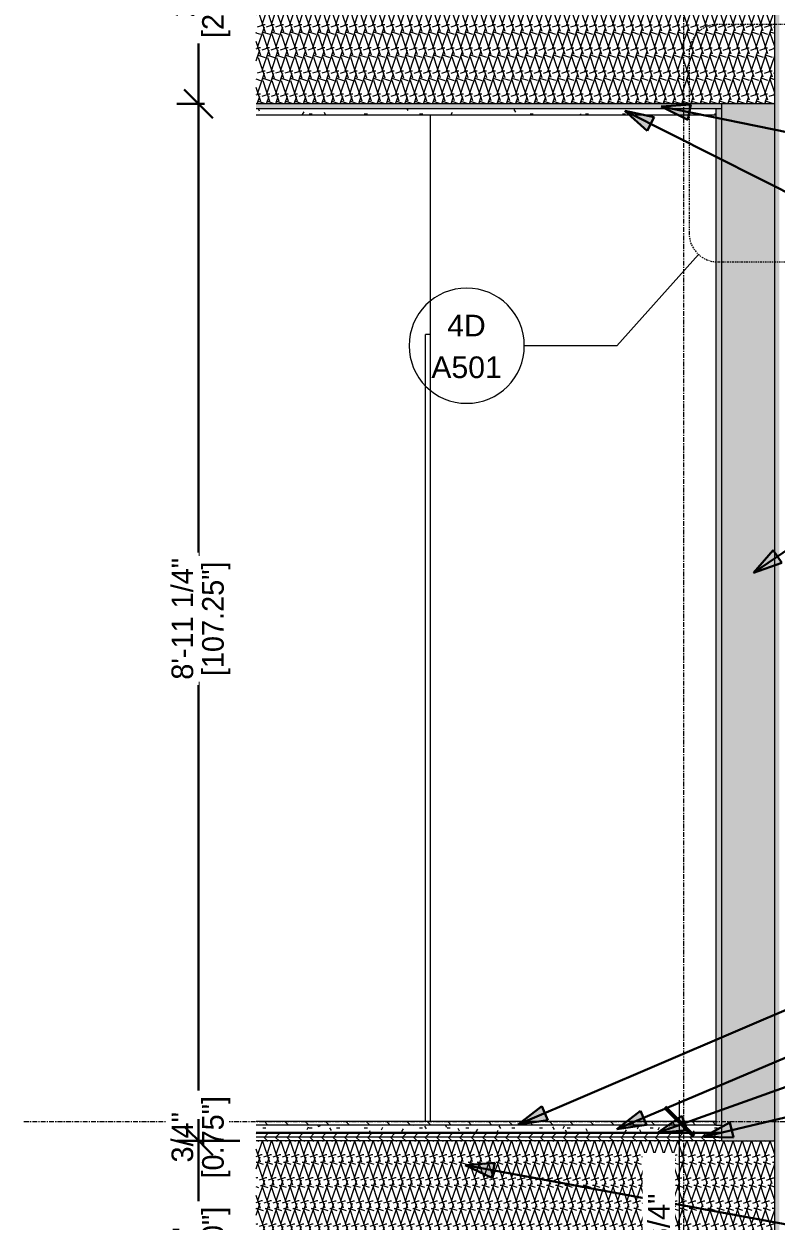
# Model space of a CAD drawing. Header units: inches. Extents: x 9847 to 10833, y -183 to 465.
# Drawn here: x 10427.7 to 10506, y 125.6 to 250.3 of the extents above; entities that cross this region are included whole.
import ezdxf

# ---------------------------------------------------------------- set-up
doc = ezdxf.new("R2010")
doc.units = ezdxf.units.IN
doc.header["$MEASUREMENT"] = 0
doc.linetypes.add('Dash Dot 3_16_', pattern=[0.3125, 0.1875, -0.0625, 0, -0.0625])
doc.linetypes.add('Grid Line 1_2_', pattern=[0.875, 0.5, -0.125, 0.125, -0.125])
for name, color, linetype, lineweight in [('0-4', 90, 'Continuous', 5), ('0-7', 253, 'Continuous', 9), ('A-ANNO-DIMS', 211, 'Continuous', 9), ('A-ANNO-DIMS-1', 211, 'Continuous', 30), ('A-ANNO-DIMS-24', 211, 'Continuous', 9), ('A-ANNO-SYMB', 150, 'Continuous', 9), ('A-ANNO-SYMB-1', 150, 'Dash Dot 3_16_', 9), ('A-DOOR-FRAM-4', 253, 'Continuous', 9), ('A-FLOR-3', 192, 'Continuous', 9), ('A-FLOR-5', 251, 'Continuous', 5), ('A-FLOR-7', 135, 'Continuous', 5), ('A-FLOR-LEVL-1', 51, 'Grid Line 1_2_', 9), ('A-FLOR-MCUT-1', 51, 'Continuous', 9), ('A-FLOR-PATT-1', 252, 'Continuous', 9), ('A-WALL-5', 113, 'Continuous', 9), ('A-WALL-PATT-2', 252, 'Continuous', 9), ('G-ANNO-TEXT', 231, 'Continuous', 30), ('I-WALL-3', 9, 'Continuous', 9), ('S-GRID-1', 1, 'Grid Line 1_2_', 9)]:
    doc.layers.add(name, color=color, linetype=linetype, lineweight=lineweight)
doc.styles.add('Arial', font='arial.ttf', dxfattribs={"height": 2.25})
doc.styles.add('Century Gothic', font='ufonts.com_century-gothic.ttf', dxfattribs={"height": 2.25})
doc.dimstyles.new('OD__1_16__Tol__', dxfattribs={"dimscale": 12, "dimtxt": 2.349379, "dimasz": 0.25, "dimexe": 0.1875, "dimexo": 0.125, "dimgap": 0.03125, "dimtad": 1, "dimdec": 4, "dimrnd": 0.0625, "dimzin": 3, "dimdsep": 46, "dimlunit": 4, "dimtxsty": 'Century Gothic', "dimblk1": 'OBLIQUE', "dimblk2": 'OBLIQUE', "dimsah": 1, "dimcen": 0.09, "dimdle": 0.1875, "dimazin": 0, "dimtfac": 1, "dimtdec": 4, "dimtix": 1, "dimtmove": 0, "dimatfit": 3, "dimfxl": 1, "dimtvp": 1, "dimtfill": 1, "dimfrac": 2, "dimtolj": 1, "dimtzin": 0, "dimlwd": 30, "dimlwe": 30, "dimarcsym": 2})
doc.dimstyles.new('OD__1_4__Tol__', dxfattribs={"dimscale": 12, "dimtxt": 2.349379, "dimasz": 0.25, "dimexe": 0.1875, "dimexo": 0.125, "dimgap": 0.03125, "dimtad": 1, "dimrnd": 0.25, "dimzin": 1, "dimdsep": 46, "dimlunit": 4, "dimtxsty": 'Century Gothic', "dimblk1": 'OBLIQUE', "dimblk2": 'OBLIQUE', "dimsah": 1, "dimcen": 0.09, "dimdle": 0.1875, "dimazin": 0, "dimtfac": 1, "dimtdec": 4, "dimtix": 1, "dimtmove": 0, "dimatfit": 3, "dimfxl": 1, "dimtvp": 1, "dimtfill": 1, "dimfrac": 2, "dimtolj": 1, "dimtzin": 0, "dimarcsym": 2})
pattern_1 = [(161.57, (11429.027, 72.12), (-0.96038369, -0.00039918), [0, -6.83, 0.758, 0]), (18.43, (11428.787, 72.12), (-0.96038369, 0.00039918), [0, -6.83, 0.758, 0]), (108.43, (11429.027, 72.12), (0.47951018, -2.4005264), [2.276, -5.312]), (71.57, (11428.787, 72.12), (0.47951018, 2.4005264), [2.276, -5.312])]
pattern_2 = [(0, (11428.907, 72), (0, 1.2), []), (315, (11428.907, 72), (1.1992531, 0), [1.696, -1.696]), (45, (11428.907, 72), (1.1992531, 0), [1.696, -1.696])]
pattern_3 = [(0, (11428.907, 72), (7.68, 1.92), [0.317, -5.443, 0.317, -5.443, -30.72]), (0, (11428.907, 72), (7.68, 1.92), [-11.52, 0.317, -11.203, 0.317, -5.443, -13.44]), (0, (11428.907, 72), (7.68, 1.92), [-28.8, 0.317, -3.523, 0.317, -9.283]), (120, (11431.787, 72.96), (-5.5027688, 5.691075), [0.317, -5.443, 0.317, -5.443, -30.72]), (120, (11431.787, 72.96), (-5.5027688, 5.691075), [-11.52, 0.317, -11.203, 0.317, -5.443, -13.44]), (120, (11431.787, 72.96), (-5.5027688, 5.691075), [-28.8, 0.317, -3.523, 0.317, -9.283]), (240, (11432.747, 76.8), (-2.1772312, -7.611075), [0.317, -5.443, 0.317, -5.443, -30.72]), (240, (11432.747, 76.8), (-2.1772312, -7.611075), [-11.52, 0.317, -11.203, 0.317, -5.443, -13.44]), (240, (11432.747, 76.8), (-2.1772312, -7.611075), [-28.8, 0.317, -3.523, 0.317, -9.283])]

# ---------------------------------------------------------------- blocks, each defined once
blk = doc.blocks.new('SWING - SINGLE - FLUSH - SWING - 34_ x 80_ - WITH ACOUSTICAL SEAL-3983847-WALL SECTION - COURTYARD - WEST WALL - AT BALCONY')
at = {"layer": 'A-DOOR-FRAM-4'}
for p in [(10812.26, 136), (10812.76, 218)]:
    blk.add_line(p, (10812.26, 218), dxfattribs=at)
blk = doc.blocks.new('CTR - 1st Phase - Unit Layouts_rvt-4-WALL SECTION - COURTYARD - WEST WALL - AT BALCONY')
at = {"layer": 'I-WALL-3'}
blk.add_line((10812.76, 240.87), (10812.76, 136), dxfattribs=at)
at = {"layer": '0-7'}
blk.add_blockref('SWING - SINGLE - FLUSH - SWING - 34_ x 80_ - WITH ACOUSTICAL SEAL-3983847-WALL SECTION - COURTYARD - WEST WALL - AT BALCONY', (0, 0), dxfattribs=at)
blk = doc.blocks.new('DIMBLOCK3-WALL SECTION - COURTYARD - WEST WALL - AT BALCONY')
at = {"layer": 'A-ANNO-DIMS-24', "lineweight": 50}
for p, q in [((10495.96, 136), (10494.46, 137.5)), ((10495.96, 136), (10497.46, 134.5)), ((10495.96, 109.25), (10494.46, 110.75)), ((10495.96, 109.25), (10497.46, 107.75))]:
    blk.add_line(p, q, dxfattribs=at)
at = {"layer": 'A-ANNO-DIMS-24'}
for p, q in [((10495.96, 138.25), (10495.96, 107)), ((10496.58, 136), (10493.71, 136)), ((10495.96, 136), (10496.58, 136)), ((10496.58, 109.25), (10493.71, 109.25)), ((10495.96, 109.25), (10496.58, 109.25))]:
    blk.add_line(p, q, dxfattribs=at)
at = {"layer": 'A-ANNO-DIMS-24', "color": 0, "insert": (10492.7, 115.82), "char_height": 2.25, "width": 16.3338, "attachment_point": 1, "rotation": 90, "line_spacing_factor": 0.984502, "style": 'Century Gothic', "bg_fill": 3, "box_fill_scale": 1.25, "bg_fill_color": 256, "bg_fill_true_color": 13158600, "bg_fill_transparency": 0}
blk.add_mtext('2\' - 2 3/4"', dxfattribs=at)
blk = doc.blocks.new('_Oblique')
at = {"color": 0, "linetype": 'ByBlock', "lineweight": -2}
blk.add_line((-0.5, -0.5), (0.5, 0.5), dxfattribs=at)
blk = doc.blocks.new('Section - Callout Head-565430-WALL SECTION - COURTYARD - WEST WALL - AT BALCONY')
at = {"layer": 'A-ANNO-SYMB'}
for start, end in [(0, 180), (180, 360)]:
    blk.add_arc((10814.9, 258.85), 6, start, end, dxfattribs=at)
at = {"layer": 'A-ANNO-SYMB', "insert": (10903.87, 260.26), "char_height": 2.25, "width": 3.8632, "attachment_point": 1, "style": 'Century Gothic'}
blk.add_mtext('---', dxfattribs=at)
blk = doc.blocks.new('DIMBLOCK9-WALL SECTION - COURTYARD - WEST WALL - AT BALCONY')
at = {"layer": 'A-ANNO-DIMS-1', "color": 0, "lineweight": 30, "transparency": 16777216}
for p, q in [((10445.89, 268.25), (10445.89, 239.75)), ((10450.2, 266), (10443.64, 266)), ((10446.51, 242), (10443.64, 242))]:
    blk.add_line(p, q, dxfattribs=at)
at = {"layer": 'Defpoints', "color": 0, "transparency": 16777216}
for p in [(10451.7, 266), (10445.89, 242), (10448.01, 242)]:
    blk.add_point(p, dxfattribs=at)
at = {"layer": 'A-ANNO-DIMS-1', "color": 0, "lineweight": 30, "transparency": 16777216, "xscale": 3, "yscale": 3, "zscale": 3}
for p, rotation in [((10445.89, 266), 90), ((10445.89, 242), 270)]:
    blk.add_blockref('_Oblique', p, dxfattribs=dict(at, rotation=rotation))
at = {"layer": 'A-ANNO-DIMS-1', "color": 0, "transparency": 16777216, "insert": (10444.33, 254), "char_height": 2.25, "attachment_point": 5, "rotation": 90, "style": 'Century Gothic', "bg_fill": 3, "box_fill_scale": 1.25, "bg_fill_color": 256, "bg_fill_true_color": 13158600, "bg_fill_transparency": 0}
blk.add_mtext('\\A1;2\'-0"', dxfattribs=at)
at = {"layer": 'A-ANNO-DIMS-1', "color": 0, "transparency": 16777216, "insert": (10447.72, 254), "char_height": 2.25, "attachment_point": 5, "rotation": 90, "style": 'Century Gothic', "bg_fill": 3, "box_fill_scale": 1.25, "bg_fill_color": 256, "bg_fill_true_color": 13158600, "bg_fill_transparency": 0}
blk.add_mtext('\\A1;[24.00"]', dxfattribs=at)
blk = doc.blocks.new('DIMBLOCK10-WALL SECTION - COURTYARD - WEST WALL - AT BALCONY')
at = {"layer": 'A-ANNO-DIMS-1', "color": 0, "lineweight": 30, "transparency": 16777216}
for p, q in [((10445.89, 244.25), (10445.89, 132.5)), ((10446.51, 242), (10443.64, 242)), ((10446.51, 134.75), (10443.64, 134.75))]:
    blk.add_line(p, q, dxfattribs=at)
at = {"layer": 'Defpoints', "color": 0, "transparency": 16777216}
for p in [(10448.01, 242), (10445.89, 134.75), (10448.01, 134.75)]:
    blk.add_point(p, dxfattribs=at)
at = {"layer": 'A-ANNO-DIMS-1', "color": 0, "lineweight": 30, "transparency": 16777216, "xscale": 3, "yscale": 3, "zscale": 3}
for p, rotation in [((10445.89, 242), 90), ((10445.89, 134.75), 270)]:
    blk.add_blockref('_Oblique', p, dxfattribs=dict(at, rotation=rotation))
at = {"layer": 'A-ANNO-DIMS-1', "color": 0, "transparency": 16777216, "insert": (10444.21, 188.37), "char_height": 2.25, "attachment_point": 5, "rotation": 90, "style": 'Century Gothic', "bg_fill": 3, "box_fill_scale": 1.25, "bg_fill_color": 256, "bg_fill_true_color": 13158600, "bg_fill_transparency": 0}
blk.add_mtext('\\A1;8\'-11 1/4"', dxfattribs=at)
at = {"layer": 'A-ANNO-DIMS-1', "color": 0, "transparency": 16777216, "insert": (10447.72, 188.37), "char_height": 2.25, "attachment_point": 5, "rotation": 90, "style": 'Century Gothic', "bg_fill": 3, "box_fill_scale": 1.25, "bg_fill_color": 256, "bg_fill_true_color": 13158600, "bg_fill_transparency": 0}
blk.add_mtext('\\A1;[107.25"]', dxfattribs=at)
blk = doc.blocks.new('DIMBLOCK11-WALL SECTION - COURTYARD - WEST WALL - AT BALCONY')
at = {"layer": 'A-ANNO-DIMS-1', "color": 0, "lineweight": 30, "transparency": 16777216}
for p, q in [((10445.89, 134.75), (10445.89, 137.75)), ((10446.51, 134.75), (10443.64, 134.75)), ((10445.89, 134.75), (10445.89, 134)), ((10450.2, 134), (10443.64, 134)), ((10445.89, 134), (10445.89, 131))]:
    blk.add_line(p, q, dxfattribs=at)
at = {"layer": 'Defpoints', "color": 0, "transparency": 16777216}
blk.add_point((10451.7, 134), dxfattribs=at)
at = {"layer": 'A-ANNO-DIMS-1', "color": 0, "lineweight": 30, "transparency": 16777216, "xscale": 3, "yscale": 3, "zscale": 3}
for p, rotation in [((10445.89, 134.75), 270), ((10445.89, 134), 90)]:
    blk.add_blockref('_Oblique', p, dxfattribs=dict(at, rotation=rotation))
at = {"layer": 'A-ANNO-DIMS-1', "color": 0, "transparency": 16777216, "insert": (10444.21, 134.37), "char_height": 2.25, "attachment_point": 5, "rotation": 90, "style": 'Century Gothic', "bg_fill": 3, "box_fill_scale": 1.25, "bg_fill_color": 256, "bg_fill_true_color": 13158600, "bg_fill_transparency": 0}
blk.add_mtext('\\A1;3/4"', dxfattribs=at)
at = {"layer": 'A-ANNO-DIMS-1', "color": 0, "transparency": 16777216, "insert": (10447.72, 134.37), "char_height": 2.25, "attachment_point": 5, "rotation": 90, "style": 'Century Gothic', "bg_fill": 3, "box_fill_scale": 1.25, "bg_fill_color": 256, "bg_fill_true_color": 13158600, "bg_fill_transparency": 0}
blk.add_mtext('\\A1;[0.75"]', dxfattribs=at)
at = {"layer": 'Defpoints', "color": 0, "transparency": 16777216}
for p in [(10448.01, 134.75), (10445.89, 134)]:
    blk.add_point(p, dxfattribs=at)
blk = doc.blocks.new('DIMBLOCK12-WALL SECTION - COURTYARD - WEST WALL - AT BALCONY')
at = {"layer": 'A-ANNO-DIMS-1', "color": 0, "lineweight": 30, "transparency": 16777216}
for p, q in [((10445.89, 136.25), (10445.89, 107.75)), ((10450.2, 134), (10443.64, 134)), ((10446.51, 110), (10443.64, 110))]:
    blk.add_line(p, q, dxfattribs=at)
at = {"layer": 'Defpoints', "color": 0, "transparency": 16777216}
for p in [(10451.7, 134), (10445.89, 110), (10448.01, 110)]:
    blk.add_point(p, dxfattribs=at)
at = {"layer": 'A-ANNO-DIMS-1', "color": 0, "lineweight": 30, "transparency": 16777216, "xscale": 3, "yscale": 3, "zscale": 3}
for p, rotation in [((10445.89, 134), 90), ((10445.89, 110), 270)]:
    blk.add_blockref('_Oblique', p, dxfattribs=dict(at, rotation=rotation))
at = {"layer": 'A-ANNO-DIMS-1', "color": 0, "transparency": 16777216, "insert": (10444.33, 122), "char_height": 2.25, "attachment_point": 5, "rotation": 90, "style": 'Century Gothic', "bg_fill": 3, "box_fill_scale": 1.25, "bg_fill_color": 256, "bg_fill_true_color": 13158600, "bg_fill_transparency": 0}
blk.add_mtext('\\A1;2\'-0"', dxfattribs=at)
at = {"layer": 'A-ANNO-DIMS-1', "color": 0, "transparency": 16777216, "insert": (10447.72, 122), "char_height": 2.25, "attachment_point": 5, "rotation": 90, "style": 'Century Gothic', "bg_fill": 3, "box_fill_scale": 1.25, "bg_fill_color": 256, "bg_fill_true_color": 13158600, "bg_fill_transparency": 0}
blk.add_mtext('\\A1;[24.00"]', dxfattribs=at)

msp = doc.modelspace()

# ---------------------------------------------------------------- hatches: boundary and pattern name
at = {"layer": 'A-FLOR-5'}
msp.add_hatch(color=256, dxfattribs=at).paths.add_polyline_path([(10470.01582, 241.5), (10500.39541, 241.5), (10500.39082, 242), (10451.88342, 242), (10451.88342, 241.5)], flags=0)
at = {"layer": 'A-FLOR-7'}
msp.add_hatch(color=256, dxfattribs=at).paths.add_polyline_path([(10500.22353, 134.75), (10500.39541, 134.75), (10500.39541, 134.875), (10451.88342, 134.875), (10451.88342, 134.75), (10499.77041, 134.75)], flags=0)
at = {"layer": 'A-FLOR-PATT-1'}
h = msp.add_hatch(dxfattribs=at)
h.set_pattern_fill('FP_31', color=256, style=0, pattern_type=2)
h.set_pattern_definition(pattern_1)
h.paths.add_polyline_path([(10451.88342, 242), (10505.89541, 242), (10505.89541, 266), (10451.88342, 266), (10451.88342, 244.97696)], flags=0)
h = msp.add_hatch(dxfattribs=at)
h.set_pattern_fill('FP_35', color=256, style=0, pattern_type=2)
h.set_pattern_definition(pattern_3)
h.paths.add_polyline_path([(10499.77041, 240.875), (10499.77041, 241.5), (10451.88342, 241.5), (10451.88342, 240.875), (10484.62492, 240.875)], flags=0)
h = msp.add_hatch(dxfattribs=at)
h.set_pattern_fill('FP_32', color=256, style=0, pattern_type=2)
h.set_pattern_definition([(135, (11428.907, 72), (-1.0606602, -1.0606602), [])])
h.paths.add_polyline_path([(10484.62492, 135.625), (10499.77041, 135.625), (10499.77041, 136), (10451.88342, 136), (10451.88342, 135.625), (10470.01582, 135.625)], flags=0)
h = msp.add_hatch(dxfattribs=at)
h.set_pattern_fill('FP_33', color=256, style=0, pattern_type=2)
h.set_pattern_definition([(0, (11428.907, 72), (3.84, 0.96), [0.317, -2.563, 0.317, -2.563, -15.36]), (0, (11428.907, 72), (3.84, 0.96), [-5.76, 0.317, -5.443, 0.317, -2.563, -6.72]), (0, (11428.907, 72), (3.84, 0.96), [-14.4, 0.317, -1.603, 0.317, -4.483]), (120, (11430.347, 72.48), (-2.7513844, 2.84553755), [0.317, -2.563, 0.317, -2.563, -15.36]), (120, (11430.347, 72.48), (-2.7513844, 2.84553755), [-5.76, 0.317, -5.443, 0.317, -2.563, -6.72]), (120, (11430.347, 72.48), (-2.7513844, 2.84553755), [-14.4, 0.317, -1.603, 0.317, -4.483]), (240, (11430.827, 74.4), (-1.0886156, -3.80553755), [0.317, -2.563, 0.317, -2.563, -15.36]), (240, (11430.827, 74.4), (-1.0886156, -3.80553755), [-5.76, 0.317, -5.443, 0.317, -2.563, -6.72]), (240, (11430.827, 74.4), (-1.0886156, -3.80553755), [-14.4, 0.317, -1.603, 0.317, -4.483])])
h.paths.add_polyline_path([(10484.62492, 134.875), (10500.39541, 134.875), (10500.39082, 135.625), (10451.88342, 135.625), (10451.88342, 134.875), (10479.24541, 134.875)], flags=0)
h = msp.add_hatch(dxfattribs=at)
h.set_pattern_fill('FP_34', color=256, style=0, pattern_type=2)
h.set_pattern_definition(pattern_2)
h.paths.add_polyline_path([(10500.39541, 134), (10500.39541, 134.75), (10451.88342, 134.75), (10451.88342, 134), (10484.62492, 134)], flags=0)
h = msp.add_hatch(dxfattribs=at)
h.set_pattern_fill('FP_31', color=256, style=0, pattern_type=2)
h.set_pattern_definition(pattern_1)
h.paths.add_polyline_path([(10500.99567, 110), (10505.89541, 110), (10505.89541, 134), (10451.88342, 134), (10451.88342, 110), (10484.62492, 110)], flags=0)
at = {"layer": 'A-WALL-PATT-2'}
h = msp.add_hatch(dxfattribs=at)
h.set_pattern_fill('FP_35', color=256, style=0, pattern_type=2)
h.set_pattern_definition(pattern_3)
h.paths.add_polyline_path([(10500.39082, 135.625), (10500.39541, 135.625), (10500.39082, 241.5), (10499.77041, 241.5), (10499.77041, 135.625)], flags=0)
h.paths.add_polyline_path([(10500.39082, 267.625), (10500.39541, 267.625), (10500.39082, 349.5), (10499.77041, 349.5), (10499.77041, 267.625)], flags=0)
h = msp.add_hatch(dxfattribs=at)
h.set_pattern_fill('FP_31', color=256, style=0, pattern_type=2)
h.set_pattern_definition(pattern_1)
h.paths.add_polyline_path([(10505.89541, 134), (10505.89541, 242), (10500.39541, 242), (10500.39541, 134), (10505.40346, 134)], flags=0)
h.paths.add_polyline_path([(10505.83951, 266), (10505.89541, 266), (10505.89541, 349.5), (10500.39541, 349.5), (10500.39541, 266), (10505.08836, 266)], flags=0)
h = msp.add_hatch(dxfattribs=at)
h.set_pattern_fill('FP_34', color=256, style=0, pattern_type=2)
h.set_pattern_definition(pattern_2)
h.paths.add_polyline_path([(10506.39541, 110), (10506.39541, 349.5), (10505.89541, 349.5), (10505.89541, 110)], flags=0)
at = {"layer": 'G-ANNO-TEXT'}
for points in [[(10494.0618, 241.73824), (10496.83925, 240.34829), (10497.16212, 241.92323)], [(10490.28663, 241.26471), (10492.60489, 239.19787), (10493.32772, 240.6339)], [(10503.69657, 193.17615), (10506.62688, 194.20547), (10505.71963, 195.53272)], [(10479.18763, 135.70049), (10482.26165, 136.1439), (10481.6281, 137.6215)], [(10489.4616, 135.22828), (10492.5376, 135.65771), (10491.91078, 137.13818)], [(10493.67185, 134.84065), (10496.76729, 135.09454), (10496.22563, 136.60825)], [(10473.64465, 131.46609), (10476.44941, 130.13212), (10476.74063, 131.71322)]]:
    msp.add_hatch(color=256, dxfattribs=at).paths.add_polyline_path(points, flags=0)

# ---------------------------------------------------------------- linework, layer by layer
at = {"layer": 'A-ANNO-SYMB'}
for p, q in [((10497.97632, 226.3065), (10489.45275, 216.81818)), ((10489.45275, 216.81818), (10479.81371, 216.81818))]:
    msp.add_line(p, q, dxfattribs=at)
at = {"layer": 'A-ANNO-SYMB-1'}
for p, q in [((10510.98115, 250.28825), (10499.98115, 250.28825)), ((10496.98115, 247.28825), (10496.98115, 228.53825)), ((10499.98115, 225.53825), (10510.98115, 225.53825))]:
    msp.add_line(p, q, dxfattribs=at)
for centre, start, end in [((10499.98115, 247.28825), 90, 180), ((10499.98115, 228.53825), 180, 270)]:
    msp.add_arc(centre, 3, start, end, dxfattribs=at)
at = {"layer": 'A-FLOR-3'}
for p, q in [((10451.88342, 240.875), (10499.77041, 240.875)), ((10499.77041, 136), (10451.88342, 136))]:
    msp.add_line(p, q, dxfattribs=at)
at = {"layer": 'A-FLOR-LEVL-1'}
msp.add_line((10427.69826, 136), (10607.0227, 136), dxfattribs=at)
at = {"layer": 'A-FLOR-MCUT-1'}
for p, q in [((10500.39541, 242), (10451.88342, 242)), ((10499.77041, 241.5), (10451.88342, 241.5)), ((10499.77041, 135.625), (10451.88342, 135.625)), ((10500.39541, 134.875), (10451.88342, 134.875)), ((10500.39541, 134.75), (10451.88342, 134.75)), ((10500.39541, 134), (10451.88342, 134))]:
    msp.add_line(p, q, dxfattribs=at)
at = {"layer": 'A-WALL-5'}
for p, q in [((10505.89541, 110), (10505.89541, 372.87498)), ((10505.89541, 242), (10500.39541, 242)), ((10500.39541, 134), (10500.39541, 242)), ((10499.77041, 241.5), (10499.77041, 135.625)), ((10500.39541, 241.5), (10499.77041, 241.5)), ((10499.77041, 135.625), (10500.39541, 135.625)), ((10500.39541, 134), (10505.89541, 134))]:
    msp.add_line(p, q, dxfattribs=at)
at = {"layer": 'G-ANNO-TEXT'}
for p, q in [((10497.16212, 241.92323), (10494.0618, 241.73824)), ((10496.83925, 240.34829), (10497.16212, 241.92323)), ((10490.28663, 241.26471), (10492.60489, 239.19787)), ((10493.32772, 240.6339), (10490.28663, 241.26471)), ((10490.28663, 241.26471), (10522.15932, 225.22146)), ((10494.0618, 241.73824), (10496.83925, 240.34829)), ((10494.0618, 241.73824), (10522.15932, 235.97813)), ((10492.60489, 239.19787), (10493.32772, 240.6339)), ((10503.69657, 193.17615), (10525.88521, 208.34325)), ((10505.71963, 195.53272), (10503.69657, 193.17615)), ((10506.62688, 194.20547), (10505.71963, 195.53272)), ((10503.69657, 193.17615), (10506.62688, 194.20547)), ((10479.18763, 135.70049), (10543.81123, 163.40885)), ((10489.4616, 135.22828), (10543.81123, 158.23951)), ((10493.67185, 134.84065), (10543.81123, 152.78222)), ((10481.6281, 137.6215), (10479.18763, 135.70049)), ((10482.26165, 136.1439), (10481.6281, 137.6215)), ((10479.18763, 135.70049), (10482.26165, 136.1439)), ((10491.91078, 137.13818), (10489.4616, 135.22828)), ((10492.5376, 135.65771), (10491.91078, 137.13818)), ((10496.22563, 136.60825), (10493.67185, 134.84065)), ((10496.76729, 135.09454), (10496.22563, 136.60825)), ((10489.4616, 135.22828), (10492.5376, 135.65771)), ((10493.67185, 134.84065), (10496.76729, 135.09454)), ((10501.6058, 134.33827), (10501.23293, 135.90213)), ((10476.74063, 131.71322), (10473.64465, 131.46609)), ((10473.64465, 131.46609), (10476.44941, 130.13212)), ((10473.64465, 131.46609), (10543.81123, 118.54238)), ((10476.44941, 130.13212), (10476.74063, 131.71322))]:
    msp.add_line(p, q, dxfattribs=at)
at = {"layer": 'S-GRID-1'}
msp.add_line((10496.44541, -159.83557), (10496.44541, 428.67161), dxfattribs=at)

# ---------------------------------------------------------------- block references
at = {"layer": '0-4'}
msp.add_blockref('CTR - 1st Phase - Unit Layouts_rvt-4-WALL SECTION - COURTYARD - WEST WALL - AT BALCONY', (-342.74399, 0), dxfattribs=at)
at = {"layer": 'A-ANNO-SYMB'}
msp.add_blockref('Section - Callout Head-565430-WALL SECTION - COURTYARD - WEST WALL - AT BALCONY', (-341.08447, -42.03293), dxfattribs=at)

# ---------------------------------------------------------------- texts
at = {"layer": 'A-ANNO-SYMB', "char_height": 2.25, "attachment_point": 1, "style": 'Arial'}
for s, insert, width in [('4D', (10471.78375, 220.04299), 4.92375), ('A501', (10470.13021, 215.69693), 8.9385)]:
    msp.add_mtext(s, dxfattribs=dict(at, insert=insert, width=width))

# ---------------------------------------------------------------- next in the draw order: dimensions: what is measured, and where the dimension line sits
at = {"layer": 'A-ANNO-DIMS'}
dim = msp.add_linear_dim(base=(10495.95931, 109.25), p1=(10498.08063, 136), p2=(10498.08063, 109.25), angle=90, dimstyle='OD__1_4__Tol__', override={"dimpost": '<>', "dimfxl": 26.75}, dxfattribs=at)
dim.commit()
dim.dimension.update_dxf_attribs({"geometry": 'DIMBLOCK3-WALL SECTION - COURTYARD - WEST WALL - AT BALCONY', "text_midpoint": (10494.27806, 122.625)})
at = {"layer": 'A-ANNO-DIMS-1'}
dim = msp.add_linear_dim(base=(10445.88959, 242), p1=(10451.69826, 266), p2=(10448.01091, 242), angle=90, dimstyle='OD__1_16__Tol__', override={"dimpost": '<>\\X', "dimfxl": 24.28161}, dxfattribs=at)
dim.commit()
dim.dimension.update_dxf_attribs({"geometry": 'DIMBLOCK9-WALL SECTION - COURTYARD - WEST WALL - AT BALCONY', "text_midpoint": (10445.88959, 254)})

# ---------------------------------------------------------------- next in the draw order: hatches: boundary and pattern name
at = {"layer": 'G-ANNO-TEXT'}
msp.add_hatch(color=256, dxfattribs=at).paths.add_polyline_path([(10498.50117, 134.42442), (10501.6058, 134.33827), (10501.23293, 135.90213)], flags=0)

# ---------------------------------------------------------------- next in the draw order: linework, layer by layer
for p, q in [((10498.50117, 134.42442), (10543.81123, 145.22759)), ((10501.23293, 135.90213), (10498.50117, 134.42442)), ((10498.50117, 134.42442), (10501.6058, 134.33827))]:
    msp.add_line(p, q, dxfattribs=at)

# ---------------------------------------------------------------- next in the draw order: dimensions: what is measured, and where the dimension line sits
at = {"layer": 'A-ANNO-DIMS-1'}
dim = msp.add_linear_dim(base=(10445.88959, 134.75), p1=(10448.01091, 242), p2=(10448.01091, 134.75), angle=90, dimstyle='OD__1_16__Tol__', override={"dimpost": '<>\\X', "dimfxl": 107.25}, dxfattribs=at)
dim.commit()
dim.dimension.update_dxf_attribs({"geometry": 'DIMBLOCK10-WALL SECTION - COURTYARD - WEST WALL - AT BALCONY', "text_midpoint": (10445.88959, 188.375)})

# ---------------------------------------------------------------- next in the draw order: dimensions: what is measured, and where the dimension line sits
dim = msp.add_linear_dim(base=(10445.88959, 134), p1=(10448.01091, 134.75), p2=(10451.69826, 134), angle=90, dimstyle='OD__1_16__Tol__', override={"dimpost": '<>\\X', "dimfxl": 3.762854}, dxfattribs=at)
dim.commit()
dim.dimension.update_dxf_attribs({"geometry": 'DIMBLOCK11-WALL SECTION - COURTYARD - WEST WALL - AT BALCONY', "text_midpoint": (10445.88959, 134.375)})

# ---------------------------------------------------------------- next in the draw order: dimensions: what is measured, and where the dimension line sits
dim = msp.add_linear_dim(base=(10445.88959, 110), p1=(10451.69826, 134), p2=(10448.01091, 110), angle=90, dimstyle='OD__1_16__Tol__', override={"dimpost": '<>\\X', "dimfxl": 24.28161}, dxfattribs=at)
dim.commit()
dim.dimension.update_dxf_attribs({"geometry": 'DIMBLOCK12-WALL SECTION - COURTYARD - WEST WALL - AT BALCONY', "text_midpoint": (10445.88959, 122)})

doc.saveas('drawing.dxf')
